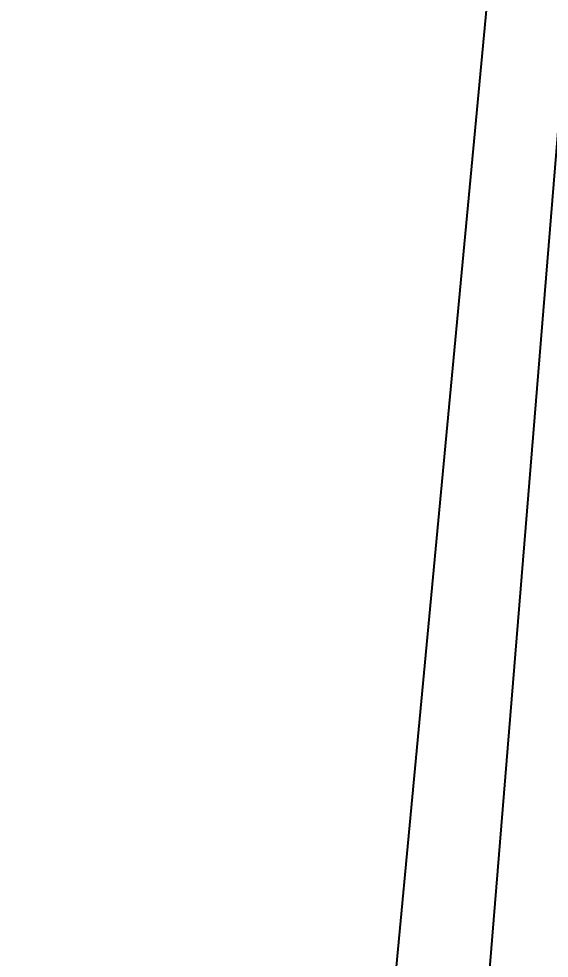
# Model space of a CAD drawing. Header units: metres. Extents: x 2 to 659295185, y -28 to 1124222152.
# Drawn here: x 655020.39 to 655026.92, y 1123134.52 to 1123146.1 of the extents above; entities that cross this region are included whole.
import ezdxf

# ---------------------------------------------------------------- set-up
doc = ezdxf.new("R2010")
doc.units = ezdxf.units.M
doc.header["$MEASUREMENT"] = 0
doc.layers.add('LIMITE 2017 IGVSB', color=7, linetype='CONTINUOUS', lineweight=120)
doc.layers.add('MANZANA', color=30, linetype='CONTINUOUS')
doc.styles.get("Standard").update_dxf_attribs({"font": 'tahoma.ttf'})
doc.dimstyles.new('ISO-25', dxfattribs={"dimtxt": 2.5, "dimasz": 2.5, "dimexe": 1.25, "dimexo": 0.625, "dimtad": 1, "dimtxsty": 'Standard', "dimcen": 2.5, "dimadec": 0, "dimazin": 0, "dimtfac": 1, "dimtmove": 0, "dimatfit": 3, "dimfxl": 1, "dimarcsym": 0})

# ---------------------------------------------------------------- blocks, each defined once
blk = doc.blocks.new('*D2454')
at = {"layer": 'LIMITE 2017 IGVSB', "color": 0, "lineweight": -2, "transparency": 16777216}
for p, q in [((655030.381, 1123259.789), (655037.634, 1123259.197)), ((655036.185, 1123256.807), (655030.67, 1123189.239)), ((655023.331, 1123099.328), (655030.157, 1123182.952)), ((655017.121, 1123097.327), (655024.374, 1123096.735))]:
    blk.add_line(p, q, dxfattribs=at)
at = {"layer": 'LIMITE 2017 IGVSB', "color": 0, "lineweight": 0, "transparency": 16777216}
for points in [[(655035.769, 1123256.84), (655036.6, 1123256.773), (655036.388, 1123259.298)], [(655022.916, 1123099.362), (655023.746, 1123099.294), (655023.128, 1123096.836)]]:
    blk.add_solid(points, dxfattribs=at)
at = {"layer": 'LIMITE 2017 IGVSB', "color": 0, "lineweight": 0, "transparency": 16777216, "insert": (655030.413, 1123186.096), "char_height": 2.5, "attachment_point": 5, "rotation": 85.3338}
blk.add_mtext('163', dxfattribs=at)

msp = doc.modelspace()

# ---------------------------------------------------------------- linework, layer by layer
at = {"layer": 'MANZANA'}
msp.add_lwpolyline([(655026.7283, 1123152.3658), (655022.191, 1123104.1051)], dxfattribs=at)

# ---------------------------------------------------------------- dimensions: what is measured, and where the dimension line sits
at = {"layer": 'LIMITE 2017 IGVSB', "lineweight": 0}
dim = msp.add_linear_dim(base=(655023.1278, 1123096.8363), p1=(655029.7585, 1123259.8394), p2=(655016.4983, 1123097.3774), angle=265.33382, dimstyle='ISO-25', override={"dimtmove": 2}, dxfattribs=at)
dim.commit()
dim.dimension.update_dxf_attribs({"geometry": '*D2454', "text_midpoint": (655030.4132, 1123186.0955), "dimtype": 161})

doc.saveas('drawing.dxf')
